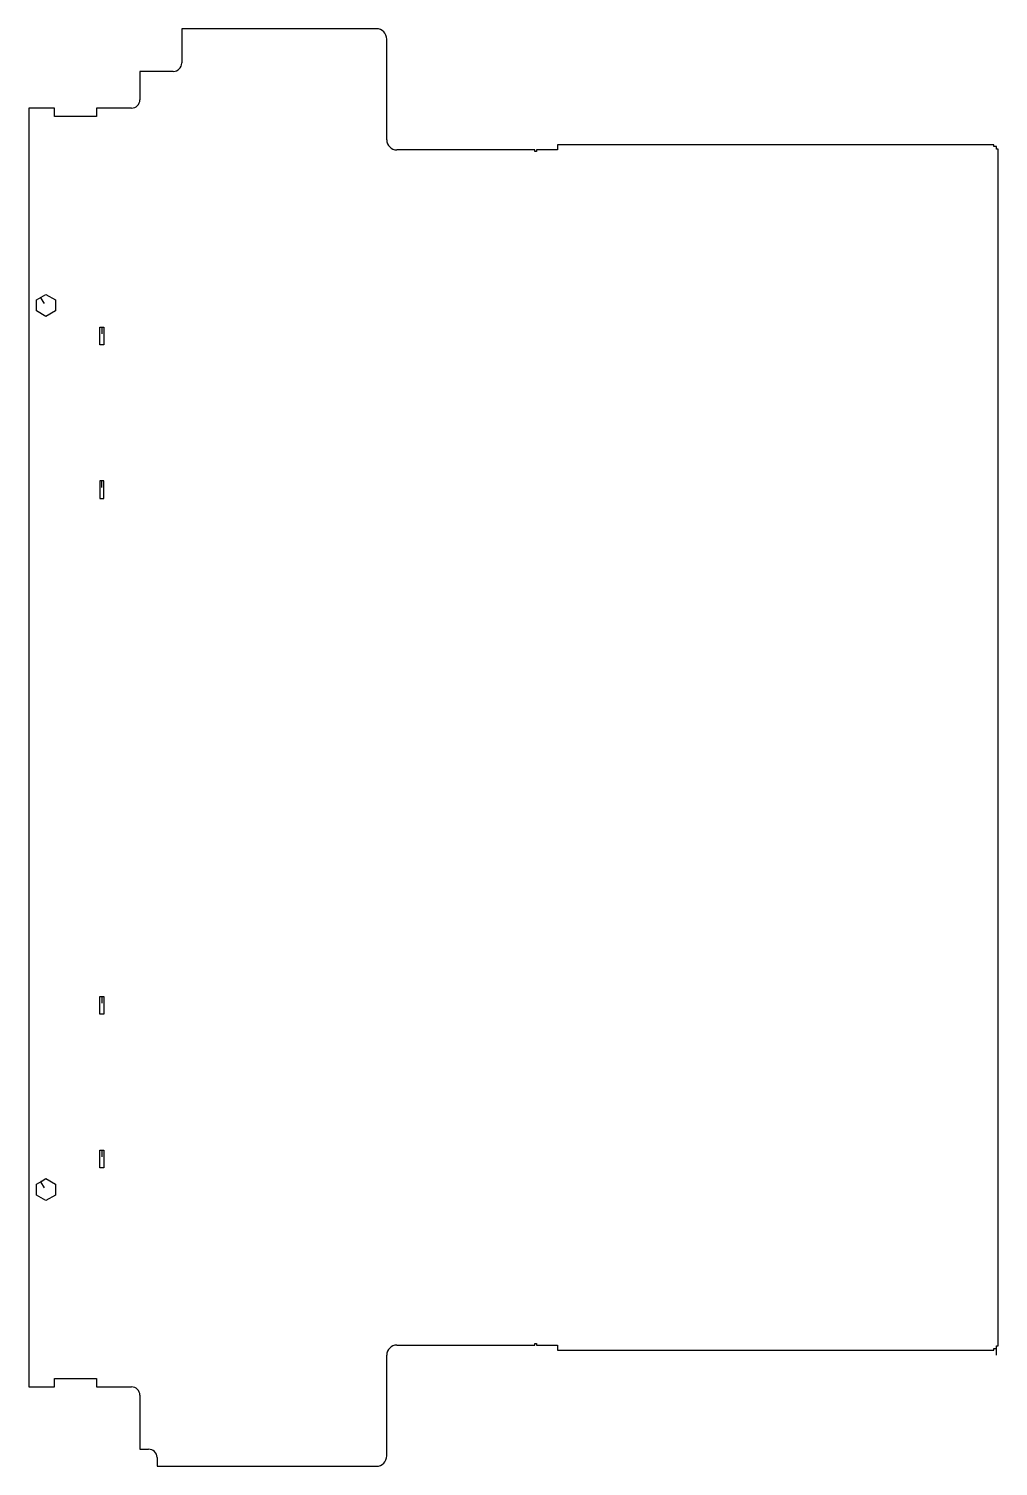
# Model space of a CAD drawing. Extents: x 33 to 601, y 1751 to 2593.
import ezdxf

# ---------------------------------------------------------------- set-up
doc = ezdxf.new("R2010")
doc.units = 0

msp = doc.modelspace()

# ---------------------------------------------------------------- linework, layer by layer
for p, q in [((236.66, 2593.06), (122.6, 2593.06)), ((122.6, 2593.06), (122.6, 2573)), ((242.72, 2528), (242.72, 2587)), ((117.66, 2568.06), (98.1, 2568.06)), ((98.1, 2568.06), (98.1, 2551.5)), ((48.06, 2546.56), (32.94, 2546.56)), ((32.94, 2546.56), (32.94, 1797.44)), ((48.06, 2541.56), (48.06, 2546.56)), ((93.16, 2546.56), (72.6, 2546.56)), ((72.6, 2546.56), (72.6, 2541.56)), ((72.6, 2541.56), (48.06, 2541.56)), ((329.54, 2522.06), (248.66, 2522.06)), ((329.54, 2521.06), (329.54, 2522.06)), ((330.42, 2521.06), (329.54, 2521.06)), ((342.75, 2522.06), (330.42, 2522.06)), ((330.42, 2522.06), (330.42, 2521.06)), ((598.53, 2525.06), (342.75, 2525.06)), ((342.75, 2525.06), (342.75, 2522.06)), ((598.53, 2524.06), (598.53, 2525.06)), ((600.03, 2524.06), (598.53, 2524.06)), ((600.03, 2522.56), (600.03, 2524.06)), ((601.03, 2522.56), (600.03, 2522.56)), ((601.03, 1821.44), (601.03, 2522.56)), ((37.41, 2434.23), (40.21, 2435.84)), ((37.41, 2427.77), (37.41, 2434.23)), ((42.12, 2432.05), (40.12, 2435.51)), ((40.2, 2435.84), (43, 2437.45)), ((43, 2437.45), (48.59, 2434.23)), ((48.59, 2434.23), (48.59, 2427.77)), ((43, 2424.55), (37.41, 2427.77)), ((48.59, 2427.77), (43, 2424.55)), ((74.64, 2407.81), (74.64, 2418.19)), ((74.64, 2418.19), (75.83, 2418.19)), ((75.89, 2414.25), (75.89, 2418.19)), ((75.89, 2418.19), (77.02, 2418.19)), ((77.02, 2418.19), (77.02, 2407.81)), ((77.02, 2407.81), (74.64, 2407.81)), ((75.77, 2328.19), (74.64, 2328.19)), ((74.64, 2328.19), (74.64, 2317.81)), ((75.77, 2324.25), (75.77, 2328.19)), ((77.02, 2328.19), (75.83, 2328.19)), ((77.02, 2317.81), (77.02, 2328.19)), ((74.64, 2317.81), (77.02, 2317.81)), ((74.64, 2015.81), (74.64, 2026.19)), ((74.64, 2026.19), (75.83, 2026.19)), ((75.89, 2022.25), (75.89, 2026.19)), ((75.89, 2026.19), (77.02, 2026.19)), ((77.02, 2026.19), (77.02, 2015.81)), ((77.02, 2015.81), (74.64, 2015.81)), ((74.64, 1925.81), (74.64, 1936.19)), ((74.64, 1936.19), (75.83, 1936.19)), ((75.89, 1932.25), (75.89, 1936.19)), ((75.89, 1936.19), (77.02, 1936.19)), ((77.02, 1936.19), (77.02, 1925.81)), ((77.02, 1925.81), (74.64, 1925.81)), ((37.41, 1916.23), (40.21, 1917.84)), ((37.41, 1909.77), (37.41, 1916.23)), ((42.12, 1914.05), (40.12, 1917.51)), ((40.2, 1917.84), (43, 1919.45)), ((43, 1919.45), (48.59, 1916.23)), ((48.59, 1916.23), (48.59, 1909.77)), ((43, 1906.55), (37.41, 1909.77)), ((48.59, 1909.77), (43, 1906.55)), ((248.66, 1821.94), (329.54, 1821.94)), ((329.54, 1821.94), (329.54, 1822.94)), ((329.54, 1822.94), (330.42, 1822.94)), ((330.42, 1822.94), (330.42, 1821.94)), ((330.42, 1821.94), (342.75, 1821.94)), ((342.75, 1821.94), (342.75, 1818.94)), ((598.53, 1818.94), (598.53, 1819.94)), ((598.53, 1819.94), (599.97, 1819.94)), ((600.03, 1820), (600.03, 1821.44)), ((600.03, 1821.44), (601.03, 1821.44)), ((600.03, 1816), (600.03, 1820)), ((242.72, 1757), (242.72, 1816)), ((342.75, 1818.94), (598.53, 1818.94)), ((48.06, 1797.44), (48.06, 1802.44)), ((48.06, 1802.44), (72.6, 1802.44)), ((72.6, 1802.44), (72.6, 1797.44)), ((32.94, 1797.44), (48.06, 1797.44)), ((72.6, 1797.44), (93.16, 1797.44)), ((98.1, 1792.5), (98.1, 1760.94)), ((98.1, 1760.94), (103.16, 1760.94)), ((108.1, 1756), (108.1, 1750.94)), ((108.1, 1750.94), (236.66, 1750.94))]:
    msp.add_line(p, q)
for centre, radius, start, end in [((236.66, 2587), 6.06, 0, 90), ((117.66, 2573), 4.94, 270, 0), ((93.16, 2551.5), 4.94, 270, 0), ((248.66, 2528), 5.94, 180, 270), ((40.32, 2435.63), 0.233, 119.74488, 210.96376), ((40.32, 1917.63), 0.233, 119.74488, 210.96376), ((248.66, 1816), 5.94, 90, 180), ((93.16, 1792.5), 4.94, 0, 90), ((103.16, 1756), 4.94, 0, 90), ((236.66, 1757), 6.06, 270, 0)]:
    msp.add_arc(centre, radius, start, end)

doc.saveas('drawing.dxf')
